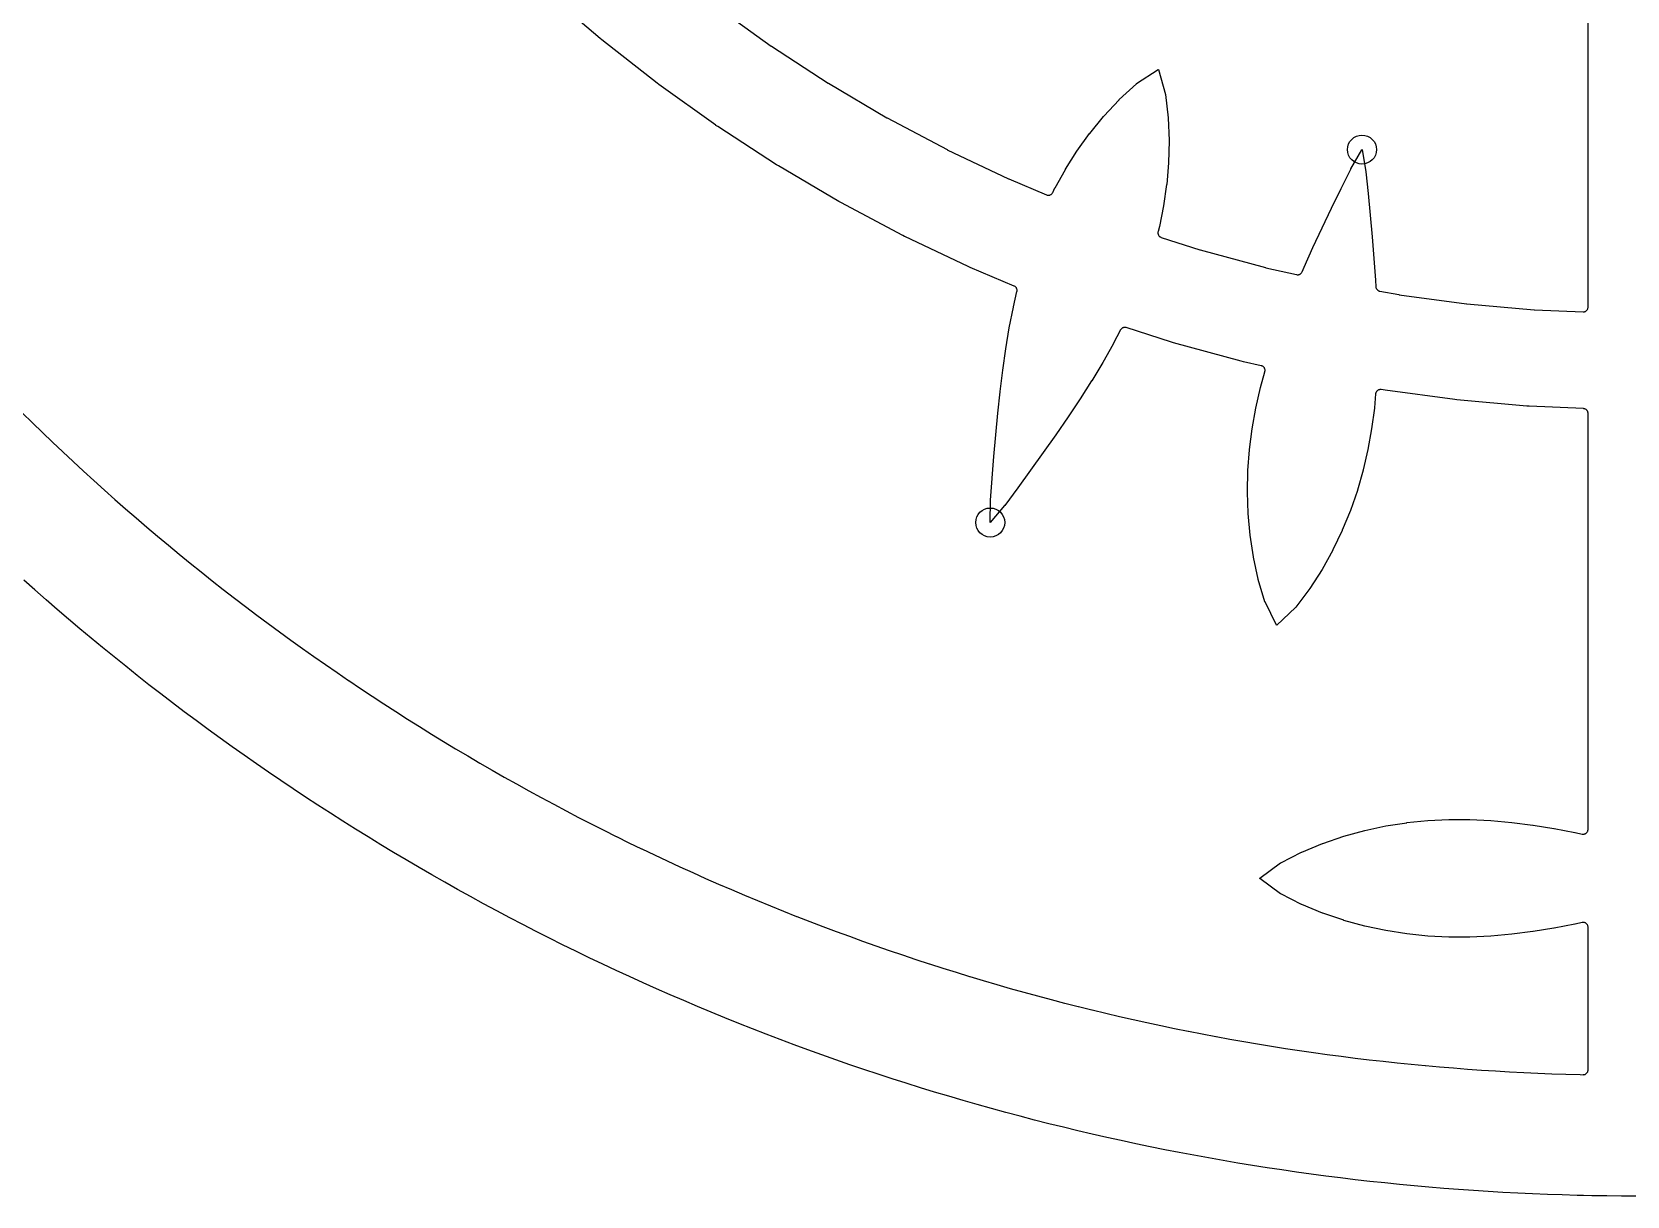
# Model space of a CAD drawing. Header units: millimetres. Extents: x -126 to 126, y -126 to 126.
# Drawn here: x -83.6 to -0.5, y -126 to -65.3 of the extents above; entities that cross this region are included whole.
import ezdxf

# ---------------------------------------------------------------- set-up
doc = ezdxf.new("R2010")
doc.units = ezdxf.units.MM
for name, color, linetype in [('CUT_INNER', 6, 'Continuous'), ('CUT_OUTER', 1, 'Continuous'), ('ENGRAVE', 7, 'Continuous')]:
    doc.layers.add(name, color=color, linetype=linetype)

msp = doc.modelspace()

# ---------------------------------------------------------------- linework, layer by layer
at = {"layer": 'CUT_INNER'}
for points in [[(-47.9639, -63.9739), (-45.0881, -66.0323), (-45.079, -66.0386), (-42.1147, -67.9673), (-42.1052, -67.9732), (-39.0583, -69.7686), (-39.0486, -69.774), (-35.925, -71.4325), (-35.9151, -71.4374), (-32.7211, -72.9557), (-32.711, -72.9603), (-30.7411, -73.7916), (-30.7174, -73.8002), (-30.6929, -73.8064), (-30.668, -73.8101), (-30.6427, -73.8113), (-30.6176, -73.8099), (-30.5926, -73.806), (-30.5682, -73.7996), (-30.5446, -73.7907), (-30.522, -73.7795), (-30.5006, -73.7661), (-30.4807, -73.7507), (-30.4624, -73.7332), (-30.446, -73.7141), (-30.4316, -73.6934), (-30.4194, -73.6713), (-30.3027, -73.4331), (-30.2995, -73.4271), (-29.7616, -72.4653), (-29.758, -72.4593), (-29.1611, -71.5195), (-29.1571, -71.5135), (-28.4979, -70.5968), (-28.4934, -70.5909), (-27.7678, -69.6992), (-27.7625, -69.6931), (-26.9627, -68.8299), (-26.9558, -68.823), (-26.0609, -67.9958), (-26.0569, -67.9925), (-26.0527, -67.9894), (-24.921, -67.2502), (-24.916, -67.2473), (-24.9142, -67.2527), (-24.5377, -68.551), (-24.5365, -68.5561), (-24.5357, -68.5612), (-24.3962, -69.7719), (-24.3955, -69.7815), (-24.3515, -70.9576), (-24.3515, -70.9656), (-24.3824, -72.1148), (-24.3828, -72.1223), (-24.4805, -73.247), (-24.4813, -73.2542), (-24.6412, -74.356), (-24.6424, -74.3629), (-24.8613, -75.443), (-24.8629, -75.4496), (-24.9294, -75.7053), (-24.9345, -75.7301), (-24.9371, -75.7552), (-24.9371, -75.7804), (-24.9346, -75.8055), (-24.9296, -75.8302), (-24.9221, -75.8543), (-24.9122, -75.8775), (-24.9001, -75.8996), (-24.8857, -75.9204), (-24.8694, -75.9396), (-24.8512, -75.9571), (-24.8313, -75.9726), (-24.81, -75.9861), (-24.7874, -75.9974), (-24.7638, -76.0063), (-22.7485, -76.6532), (-22.7379, -76.6563), (-19.3259, -77.5868), (-19.3151, -77.5895), (-17.7119, -77.9512), (-17.6876, -77.9554), (-17.663, -77.9572), (-17.6383, -77.9566), (-17.6138, -77.9536), (-17.5897, -77.9481), (-17.5663, -77.9403), (-17.5438, -77.9302), (-17.5223, -77.918), (-17.5022, -77.9037), (-17.4836, -77.8875), (-17.4667, -77.8696), (-17.4516, -77.85), (-17.4385, -77.8291), (-17.4276, -77.807), (-17.3239, -77.5686), (-17.3232, -77.5669), (-16.8575, -76.5389), (-16.8569, -76.5376), (-16.3783, -75.512), (-15.8893, -74.4864), (-15.3922, -73.4623), (-15.3916, -73.4611), (-14.8842, -72.4433), (-14.8806, -72.4366), (-14.3046, -71.4365), (-14.3016, -71.4318), (-14.3005, -71.4368), (-14.108, -72.5752), (-14.107, -72.5827), (-13.9849, -73.7134), (-13.9848, -73.7147), (-13.8748, -74.8461), (-13.7728, -75.9774), (-13.6803, -77.1074), (-13.6802, -77.1088), (-13.6009, -78.2346), (-13.6007, -78.2365), (-13.5816, -78.5822), (-13.5792, -78.6059), (-13.5745, -78.6293), (-13.5676, -78.6522), (-13.5585, -78.6743), (-13.5473, -78.6954), (-13.5342, -78.7154), (-13.5193, -78.734), (-13.5026, -78.7511), (-13.4844, -78.7666), (-13.4648, -78.7802), (-13.444, -78.7919), (-13.4221, -78.8016), (-13.3995, -78.8091), (-13.3762, -78.8145), (-12.3734, -78.9943), (-12.3624, -78.996), (-8.8572, -79.4654), (-8.8462, -79.4667), (-5.3235, -79.7801), (-5.3124, -79.7808), (-2.7811, -79.8932), (-2.7559, -79.8931), (-2.7308, -79.8904), (-2.7061, -79.8852), (-2.6821, -79.8775), (-2.6589, -79.8675), (-2.6369, -79.8551), (-2.6163, -79.8406), (-2.5972, -79.8241), (-2.5799, -79.8058), (-2.5645, -79.7858), (-2.5512, -79.7644), (-2.5401, -79.7417), (-2.5314, -79.718), (-2.5251, -79.6936), (-2.5213, -79.6687), (-2.52, -79.6435), (-2.52, -54.1969)], [(-84.1192, -85.159), (-83.5962, -85.6724), (-83.5951, -85.6735), (-83.0689, -86.1838), (-83.0678, -86.1848), (-82.5386, -86.6918), (-82.5374, -86.6929), (-82.0051, -87.1967), (-82.004, -87.1977), (-81.4685, -87.6982), (-81.4674, -87.6992), (-80.9289, -88.1964), (-80.9277, -88.1975), (-80.3862, -88.6913), (-80.385, -88.6924), (-79.8405, -89.1829), (-79.8393, -89.1839), (-79.2917, -89.6711), (-79.2906, -89.6721), (-78.74, -90.156), (-78.7389, -90.157), (-78.1854, -90.6374), (-78.1842, -90.6384), (-77.6278, -91.1154), (-77.6266, -91.1164), (-77.0672, -91.59), (-77.066, -91.591), (-76.5038, -92.0612), (-76.5026, -92.0622), (-75.9375, -92.5289), (-75.9363, -92.5298), (-75.3683, -92.9931), (-75.3671, -92.994), (-74.7963, -93.4538), (-74.7951, -93.4547), (-74.2214, -93.9109), (-74.2202, -93.9119), (-73.6438, -94.3646), (-73.6426, -94.3655), (-73.0634, -94.8147), (-73.0622, -94.8156), (-72.4803, -95.2612), (-72.4791, -95.2621), (-71.8944, -95.7041), (-71.8932, -95.7051), (-71.3058, -96.1435), (-71.3046, -96.1444), (-70.7146, -96.5792), (-70.7133, -96.5801), (-70.1206, -97.0113), (-70.1194, -97.0122), (-69.5241, -97.4397), (-69.5228, -97.4406), (-68.9249, -97.8645), (-68.9236, -97.8653), (-68.3231, -98.2855), (-68.3218, -98.2864), (-67.7187, -98.7029), (-67.7175, -98.7038), (-67.1118, -99.1166), (-67.1106, -99.1174), (-66.5024, -99.5265), (-66.5011, -99.5273), (-65.8905, -99.9327), (-65.8892, -99.9335), (-65.276, -100.3351), (-65.2748, -100.3359), (-64.6592, -100.7337), (-64.6579, -100.7345), (-64.0399, -101.1286), (-64.0386, -101.1294), (-63.4181, -101.5196), (-63.4168, -101.5204), (-62.794, -101.9068), (-62.7927, -101.9076), (-62.1676, -102.2902), (-62.1663, -102.291), (-61.5388, -102.6697), (-61.5374, -102.6705), (-60.9076, -103.0454), (-60.9063, -103.0462), (-60.2742, -103.4172), (-60.2729, -103.4179), (-59.6385, -103.7851), (-59.6372, -103.7858), (-59.0006, -104.149), (-58.9992, -104.1498), (-58.3604, -104.5091), (-58.3591, -104.5098), (-57.7181, -104.8652), (-57.7167, -104.866), (-57.0735, -105.2174), (-57.0722, -105.2181), (-56.4269, -105.5656), (-56.4255, -105.5663), (-55.7781, -105.9099), (-55.7767, -105.9106), (-55.1272, -106.2501), (-55.1258, -106.2508), (-54.4742, -106.5864), (-54.4728, -106.5871), (-53.8192, -106.9186), (-53.8178, -106.9193), (-53.1621, -107.2468), (-53.1607, -107.2475), (-52.5031, -107.571), (-52.5017, -107.5717), (-51.842, -107.8911), (-51.8406, -107.8918), (-51.179, -108.2072), (-51.1777, -108.2078), (-50.5141, -108.5192), (-50.5127, -108.5198), (-49.8473, -108.8271), (-49.8459, -108.8277), (-49.1786, -109.1309), (-49.1772, -109.1315), (-48.5081, -109.4306), (-48.5067, -109.4312), (-47.8357, -109.7262), (-47.8343, -109.7268), (-47.1616, -110.0176), (-47.1601, -110.0182), (-46.4856, -110.3049), (-46.4842, -110.3055), (-45.8079, -110.5881), (-45.8065, -110.5887), (-45.1285, -110.8671), (-45.1271, -110.8677), (-44.4474, -111.1419), (-44.446, -111.1425), (-43.7646, -111.4125), (-43.7632, -111.4131), (-43.0802, -111.679), (-43.0787, -111.6795), (-42.3941, -111.9412), (-42.3927, -111.9417), (-41.7064, -112.1992), (-41.705, -112.1997), (-41.0172, -112.453), (-41.0158, -112.4535), (-40.3264, -112.7026), (-40.325, -112.7031), (-39.6341, -112.9479), (-39.6327, -112.9484), (-38.9404, -113.1889), (-38.9389, -113.1894), (-38.2451, -113.4257), (-38.2437, -113.4262), (-37.5484, -113.6583), (-37.547, -113.6588), (-36.8503, -113.8865), (-36.8489, -113.887), (-36.1508, -114.1105), (-36.1494, -114.111), (-35.45, -114.3302), (-35.4485, -114.3306), (-34.7478, -114.5455), (-34.7463, -114.546), (-34.0443, -114.7566), (-34.0428, -114.757), (-33.3395, -114.9633), (-33.3381, -114.9637), (-32.6335, -115.1657), (-32.632, -115.1661), (-31.9263, -115.3638), (-31.9248, -115.3642), (-31.2178, -115.5575), (-31.2163, -115.5579), (-30.5082, -115.7469), (-30.5067, -115.7473), (-29.7974, -115.9319), (-29.7959, -115.9323), (-29.0855, -116.1126), (-29.084, -116.1129), (-28.3725, -116.2888), (-28.371, -116.2892), (-27.6584, -116.4607), (-27.6569, -116.4611), (-26.9433, -116.6282), (-26.9418, -116.6286), (-26.2272, -116.7914), (-26.2257, -116.7917), (-25.5101, -116.9501), (-25.5086, -116.9504), (-24.792, -117.1044), (-24.7905, -117.1047), (-24.073, -117.2543), (-24.0715, -117.2547), (-23.3531, -117.3998), (-23.3516, -117.4001), (-22.6323, -117.5409), (-22.6308, -117.5412), (-21.9106, -117.6776), (-21.9091, -117.6779), (-21.1882, -117.8098), (-21.1866, -117.8101), (-20.4649, -117.9376), (-20.4634, -117.9379), (-19.7409, -118.061), (-19.7393, -118.0612), (-19.0161, -118.1799), (-19.0146, -118.1801), (-18.2906, -118.2943), (-18.2891, -118.2945), (-17.5644, -118.4043), (-17.5629, -118.4045), (-16.8376, -118.5099), (-16.836, -118.5101), (-16.1101, -118.6109), (-16.1086, -118.6111), (-15.382, -118.7076), (-15.3805, -118.7078), (-14.6533, -118.7997), (-14.6518, -118.7999), (-13.9241, -118.8874), (-13.9226, -118.8876), (-13.1944, -118.9706), (-13.1928, -118.9707), (-12.4641, -119.0493), (-12.4626, -119.0495), (-11.7334, -119.1235), (-11.7319, -119.1237), (-11.0023, -119.1933), (-11.0007, -119.1934), (-10.2707, -119.2586), (-10.2692, -119.2587), (-9.5388, -119.3193), (-9.5372, -119.3194), (-8.8064, -119.3756), (-8.8049, -119.3757), (-8.0738, -119.4274), (-8.0723, -119.4275), (-7.3409, -119.4747), (-7.3393, -119.4748), (-6.6076, -119.5175), (-6.6061, -119.5176), (-5.8742, -119.5558), (-5.8726, -119.5559), (-5.1405, -119.5896), (-5.1389, -119.5896), (-4.4066, -119.6189), (-4.4051, -119.6189), (-3.6725, -119.6436), (-3.671, -119.6437), (-2.9384, -119.6639), (-2.9368, -119.664), (-2.7754, -119.6674), (-2.7505, -119.6667), (-2.7258, -119.6636), (-2.7016, -119.658), (-2.6781, -119.65), (-2.6554, -119.6397), (-2.6339, -119.6272), (-2.6137, -119.6126), (-2.5951, -119.5962), (-2.5782, -119.5779), (-2.5633, -119.5581), (-2.5503, -119.5368), (-2.5395, -119.5144), (-2.5311, -119.491), (-2.5249, -119.4669), (-2.5212, -119.4423), (-2.52, -119.4175), (-2.52, -111.9783), (-2.5212, -111.9536), (-2.5249, -111.9291), (-2.531, -111.9051), (-2.5394, -111.8818), (-2.5501, -111.8594), (-2.5629, -111.8382), (-2.5778, -111.8184), (-2.5945, -111.8002), (-2.613, -111.7837), (-2.6331, -111.7691), (-2.6544, -111.7566), (-2.6769, -111.7463), (-2.7003, -111.7382), (-2.7244, -111.7325), (-2.749, -111.7292), (-2.7737, -111.7283), (-2.7984, -111.7299), (-2.8229, -111.734), (-3.1984, -111.8152), (-3.2014, -111.8158), (-4.2938, -112.0249), (-4.2973, -112.0255), (-5.3891, -112.2021), (-5.3932, -112.2027), (-6.4845, -112.3419), (-6.4892, -112.3424), (-7.5799, -112.4397), (-7.5851, -112.44), (-8.6753, -112.4911), (-8.681, -112.4912), (-9.7707, -112.4921), (-9.7769, -112.4919), (-10.8662, -112.439), (-10.8727, -112.4385), (-11.9617, -112.3285), (-11.9684, -112.3276), (-13.0573, -112.1575), (-13.0642, -112.1563), (-14.1529, -111.9232), (-14.1599, -111.9215), (-15.2485, -111.6221), (-15.2556, -111.6199), (-16.3439, -111.2495), (-16.3514, -111.2466), (-17.4389, -110.7967), (-17.4477, -110.7926), (-18.5343, -110.241), (-18.5389, -110.2385), (-18.5432, -110.2356), (-19.6297, -109.4314), (-19.6342, -109.4277), (-19.6297, -109.4241), (-18.5432, -108.6199), (-18.5389, -108.6169), (-18.5343, -108.6144), (-17.4477, -108.0628), (-17.4389, -108.0588), (-16.3514, -107.6088), (-16.3439, -107.606), (-15.2556, -107.2355), (-15.2485, -107.2333), (-14.1599, -106.9339), (-14.1529, -106.9322), (-13.0642, -106.6992), (-13.0573, -106.6979), (-11.9684, -106.5278), (-11.9617, -106.527), (-10.8727, -106.417), (-10.8662, -106.4165), (-9.7769, -106.3635), (-9.7707, -106.3634), (-8.681, -106.3642), (-8.6753, -106.3643), (-7.5851, -106.4154), (-7.5799, -106.4157), (-6.4892, -106.513), (-6.4845, -106.5136), (-5.3932, -106.6528), (-5.3891, -106.6534), (-4.2973, -106.8299), (-4.2938, -106.8306), (-3.2014, -107.0396), (-3.1984, -107.0402), (-2.8229, -107.1215), (-2.7984, -107.1255), (-2.7737, -107.1271), (-2.749, -107.1263), (-2.7244, -107.1229), (-2.7003, -107.1172), (-2.6769, -107.1092), (-2.6544, -107.0988), (-2.6331, -107.0863), (-2.613, -107.0717), (-2.5945, -107.0552), (-2.5778, -107.037), (-2.5629, -107.0172), (-2.5501, -106.996), (-2.5394, -106.9737), (-2.531, -106.9504), (-2.5249, -106.9264), (-2.5212, -106.9019), (-2.52, -106.8771), (-2.52, -85.1889), (-2.5211, -85.1651), (-2.5245, -85.1415), (-2.5302, -85.1184), (-2.538, -85.0958), (-2.5479, -85.0742), (-2.5599, -85.0535), (-2.5737, -85.0341), (-2.5893, -85.0161), (-2.6066, -84.9997), (-2.6254, -84.985), (-2.6455, -84.9722), (-2.6667, -84.9613), (-2.6889, -84.9525), (-2.7117, -84.9458), (-2.7352, -84.9414), (-2.7589, -84.9392), (-5.596, -84.8132), (-5.5988, -84.8131), (-5.7076, -84.8058), (-5.7104, -84.8056), (-9.3527, -84.4815), (-9.3554, -84.4812), (-9.4638, -84.4692), (-9.4666, -84.4688), (-13.0909, -83.9835), (-13.0937, -83.9831), (-13.2014, -83.9662), (-13.2041, -83.9658), (-13.2999, -83.9486), (-13.3241, -83.9454), (-13.3485, -83.9447), (-13.3728, -83.9463), (-13.3969, -83.9503), (-13.4205, -83.9566), (-13.4433, -83.9652), (-13.4652, -83.976), (-13.4859, -83.9888), (-13.5053, -84.0036), (-13.5232, -84.0203), (-13.5393, -84.0386), (-13.5536, -84.0583), (-13.5659, -84.0794), (-13.5761, -84.1016), (-13.584, -84.1247), (-13.5897, -84.1484), (-13.5931, -84.1726), (-13.6578, -84.9015), (-13.6583, -84.9067), (-13.8006, -85.9887), (-13.8014, -85.9944), (-13.993, -87.0671), (-13.9942, -87.0732), (-14.2387, -88.136), (-14.2403, -88.1423), (-14.5409, -89.1948), (-14.5429, -89.2013), (-14.9026, -90.243), (-14.905, -90.2496), (-15.3267, -91.28), (-15.3296, -91.2866), (-15.8165, -92.3052), (-15.8199, -92.3119), (-16.3767, -93.3177), (-16.3808, -93.3246), (-17.0157, -94.3155), (-17.0212, -94.3234), (-17.756, -95.2956), (-17.7593, -95.2997), (-17.763, -95.3034), (-18.7463, -96.2309), (-18.7507, -96.2346), (-18.7535, -96.2296), (-19.3533, -95.0181), (-19.3554, -95.0134), (-19.3571, -95.0084), (-19.7081, -93.8415), (-19.7106, -93.8321), (-19.9615, -92.6823), (-19.9629, -92.6744), (-20.1354, -91.5377), (-20.1363, -91.5303), (-20.2388, -90.406), (-20.2392, -90.3988), (-20.2764, -89.2861), (-20.2764, -89.2791), (-20.2516, -88.1773), (-20.2513, -88.1705), (-20.1673, -87.0792), (-20.1666, -87.0727), (-20.0264, -85.9911), (-20.0254, -85.985), (-19.8322, -84.9126), (-19.8311, -84.907), (-19.5883, -83.843), (-19.5871, -83.8379), (-19.362, -83.0133), (-19.3566, -82.9886), (-19.3537, -82.9636), (-19.3533, -82.9383), (-19.3555, -82.9132), (-19.3602, -82.8884), (-19.3674, -82.8642), (-19.377, -82.8409), (-19.3889, -82.8187), (-19.403, -82.7977), (-19.4191, -82.7783), (-19.4371, -82.7606), (-19.4567, -82.7448), (-19.4779, -82.7311), (-19.5004, -82.7196), (-19.5239, -82.7104), (-19.5482, -82.7036), (-20.4828, -82.4927), (-20.4855, -82.4921), (-20.5913, -82.4658), (-20.594, -82.4651), (-24.1219, -81.503), (-24.1245, -81.5022), (-24.2291, -81.4712), (-24.2317, -81.4704), (-26.5853, -80.7149), (-26.6094, -80.7084), (-26.6341, -80.7044), (-26.659, -80.7029), (-26.684, -80.7039), (-26.7087, -80.7074), (-26.733, -80.7133), (-26.7566, -80.7216), (-26.7792, -80.7322), (-26.8006, -80.745), (-26.8207, -80.7599), (-26.8391, -80.7768), (-26.8558, -80.7954), (-26.8706, -80.8155), (-26.8833, -80.837), (-27.2639, -81.5648), (-27.2659, -81.5685), (-27.8109, -82.5308), (-27.8127, -82.5339), (-28.3884, -83.4856), (-28.39, -83.4881), (-28.9917, -84.4308), (-28.993, -84.4328), (-29.6161, -85.3681), (-29.6171, -85.3697), (-30.257, -86.2993), (-30.2578, -86.3005), (-30.9099, -87.2254), (-31.5723, -88.1486), (-32.2425, -89.0689), (-32.2433, -89.0699), (-32.9225, -89.9822), (-32.9271, -89.988), (-33.6707, -90.8708), (-33.6745, -90.8749), (-33.6747, -90.8697), (-33.6631, -89.7152), (-33.6628, -89.7077), (-33.5833, -88.5732), (-33.5832, -88.5719), (-33.4917, -87.4389), (-33.3924, -86.3073), (-33.2839, -85.1787), (-33.2838, -85.1773), (-33.1631, -84.0553), (-33.1629, -84.0534), (-33.0257, -82.938), (-33.0254, -82.9355), (-32.8673, -81.8285), (-32.8669, -81.8255), (-32.6832, -80.7285), (-32.6825, -80.725), (-32.4686, -79.6399), (-32.4677, -79.6358), (-32.2822, -78.8367), (-32.2778, -78.8122), (-32.2759, -78.7873), (-32.2764, -78.7623), (-32.2795, -78.7375), (-32.2849, -78.7131), (-32.2928, -78.6894), (-32.3031, -78.6666), (-32.3155, -78.645), (-32.3301, -78.6247), (-32.3466, -78.6059), (-32.3649, -78.5889), (-32.3848, -78.5738), (-32.4061, -78.5607), (-32.4286, -78.5499), (-34.726, -77.5803), (-34.7285, -77.5792), (-34.828, -77.5346), (-34.8305, -77.5334), (-38.1331, -75.9636), (-38.1356, -75.9623), (-38.233, -75.9134), (-38.2355, -75.9121), (-41.4652, -74.1973), (-41.4676, -74.1959), (-41.5628, -74.1427), (-41.5652, -74.1413), (-44.7156, -72.2849), (-44.718, -72.2835), (-44.8107, -72.2261), (-44.813, -72.2246), (-47.8781, -70.2303), (-47.8804, -70.2287), (-47.9704, -70.1672), (-47.9727, -70.1657), (-50.9462, -68.0373), (-50.9485, -68.0357), (-51.0357, -67.9703), (-51.0379, -67.9686), (-53.9141, -65.7105), (-53.9162, -65.7088), (-54.0005, -65.6395), (-54.0026, -65.6378), (-56.7758, -63.2543)]]:
    msp.add_lwpolyline(points, dxfattribs=at)
at = {"layer": 'CUT_OUTER'}
msp.add_lwpolyline([(0, -126), (-0.7731, -125.9976), (-1.5462, -125.9905), (-2.3192, -125.9787), (-2.7542, -125.9693), (-2.7542, -125.9693), (-2.9547, -125.965), (-3.0914, -125.9621), (-3.8643, -125.9407), (-4.6369, -125.9146), (-5.4095, -125.8838), (-6.1818, -125.8483), (-6.9538, -125.808), (-7.7256, -125.7629), (-8.4972, -125.7132), (-9.2684, -125.6587), (-10.0392, -125.5994), (-10.8097, -125.5355), (-11.5798, -125.4668), (-12.3494, -125.3933), (-13.1186, -125.3152), (-13.8872, -125.2324), (-14.6554, -125.1448), (-15.423, -125.0525), (-16.19, -124.9555), (-16.9564, -124.8538), (-17.7222, -124.7474), (-18.4873, -124.6364), (-19.2517, -124.5206), (-20.0154, -124.4001), (-20.7783, -124.2749), (-21.5404, -124.1451), (-22.3018, -124.0106), (-23.0623, -123.8714), (-23.8219, -123.7276), (-24.5806, -123.5791), (-25.3384, -123.4259), (-26.0953, -123.2681), (-26.8512, -123.1057), (-27.606, -122.9386), (-28.3598, -122.7669), (-29.1126, -122.5906), (-29.8642, -122.4097), (-30.6148, -122.2241), (-31.3641, -122.034), (-32.1123, -121.8392), (-32.8593, -121.6399), (-33.6051, -121.436), (-34.3496, -121.2275), (-35.0927, -121.0145), (-35.8346, -120.7969), (-36.5751, -120.5747), (-37.3143, -120.348), (-38.052, -120.1168), (-38.7883, -119.881), (-39.5232, -119.6408), (-40.2565, -119.396), (-40.9884, -119.1468), (-41.7187, -118.893), (-42.4474, -118.6348), (-43.1745, -118.3721), (-43.9, -118.105), (-44.6239, -117.8334), (-45.3461, -117.5574), (-46.0665, -117.2769), (-46.7853, -116.992), (-47.5022, -116.7028), (-48.2174, -116.4091), (-48.9308, -116.1111), (-49.6423, -115.8086), (-50.3519, -115.5019), (-51.0597, -115.1907), (-51.7655, -114.8753), (-52.4694, -114.5555), (-53.1713, -114.2314), (-53.8712, -113.903), (-54.5691, -113.5703), (-55.265, -113.2333), (-55.9587, -112.8921), (-56.6503, -112.5466), (-57.3398, -112.1969), (-58.0272, -111.8429), (-58.7124, -111.4848), (-59.3953, -111.1224), (-60.076, -110.7559), (-60.7545, -110.3852), (-61.4307, -110.0103), (-62.1045, -109.6313), (-62.776, -109.2482), (-63.4452, -108.861), (-64.1119, -108.4696), (-64.7763, -108.0742), (-65.4382, -107.6747), (-66.0976, -107.2712), (-66.7546, -106.8636), (-67.4091, -106.452), (-68.061, -106.0363), (-68.7103, -105.6167), (-69.3571, -105.1931), (-70.0012, -104.7656), (-70.6427, -104.3341), (-71.2816, -103.8987), (-71.9177, -103.4594), (-72.5512, -103.0161), (-73.1819, -102.569), (-73.8099, -102.1181), (-74.4351, -101.6632), (-75.0575, -101.2046), (-75.6771, -100.7422), (-76.2938, -100.2759), (-76.9076, -99.8059), (-77.5186, -99.3321), (-78.1266, -98.8546), (-78.7317, -98.3734), (-79.3338, -97.8884), (-79.933, -97.3998), (-80.5291, -96.9075), (-81.1222, -96.4116), (-81.7122, -95.912), (-82.2992, -95.4088), (-82.8831, -94.902), (-83.4638, -94.3917), (-84.0414, -93.8778)], dxfattribs=at)
at = {"layer": 'ENGRAVE'}
for centre in [(-14.3015, -71.431), (-33.6747, -90.8757)]:
    msp.add_circle(centre, 0.756, dxfattribs=at)

doc.saveas('drawing.dxf')
